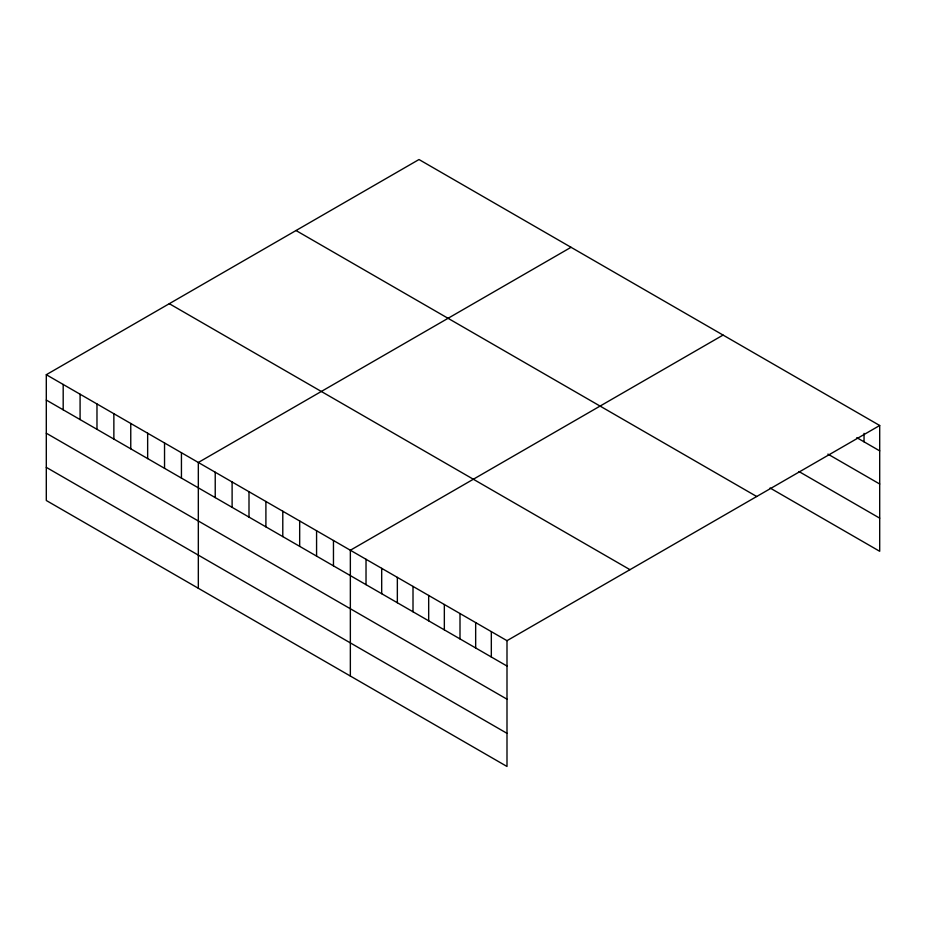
<?xml version="1.0" encoding="UTF-8"?>
<svg xmlns="http://www.w3.org/2000/svg" width="926" height="926" viewBox="0 0 926 926"><rect width="100%" height="100%" fill="white"/><g stroke="black" fill="none" stroke-linecap="round" stroke-linejoin="round"><path stroke-width="1.39" d="M46.3 374.706L506.997 640.676L506.997 766.473L46.3 500.503L46.3 374.706L419.003 159.527L879.7 425.497L879.7 551.294L770.05 487.99M571.041 247.3L198.326 462.479L198.326 588.276M723.067 335.073L350.352 550.252L350.352 676.049M506.997 640.676L879.7 425.497M856.805 437.651L879.7 450.869M827.89 454.099L879.7 484.009M798.976 471.542L879.7 518.155M296.019 230.528L756.704 496.51M169.296 303.693L629.981 569.675M46.3 400.067L506.997 666.049M46.3 433.218L506.997 699.188M46.3 467.364L506.997 733.334M864.039 433.368L864.039 441.829M491.324 631.636L491.324 657.009M475.663 622.596L475.663 647.957M460.002 613.556L460.002 638.917M444.341 604.504L444.341 629.877M428.68 595.464L428.68 620.837M413.008 586.424L413.008 611.785M397.347 577.384L397.347 602.745M381.686 568.332L381.686 593.705M366.025 559.292L366.025 584.665M333.464 540.495L333.464 565.867M316.576 530.748L316.576 556.109M299.677 520.991L299.677 546.363M282.789 511.245L282.789 536.605M265.901 501.487L265.901 526.859M249.001 491.729L249.001 517.102M232.113 481.983L232.113 507.344M215.226 472.225L215.226 497.598M181.438 452.721L181.438 478.094M164.539 442.975L164.539 468.336M147.651 433.218L147.651 458.59M130.763 423.471L130.763 448.832M113.863 413.714L113.863 439.086M96.975 403.956L96.975 429.328M80.087 394.21L80.087 419.571M63.188 384.452L63.188 409.824"/></g></svg>
